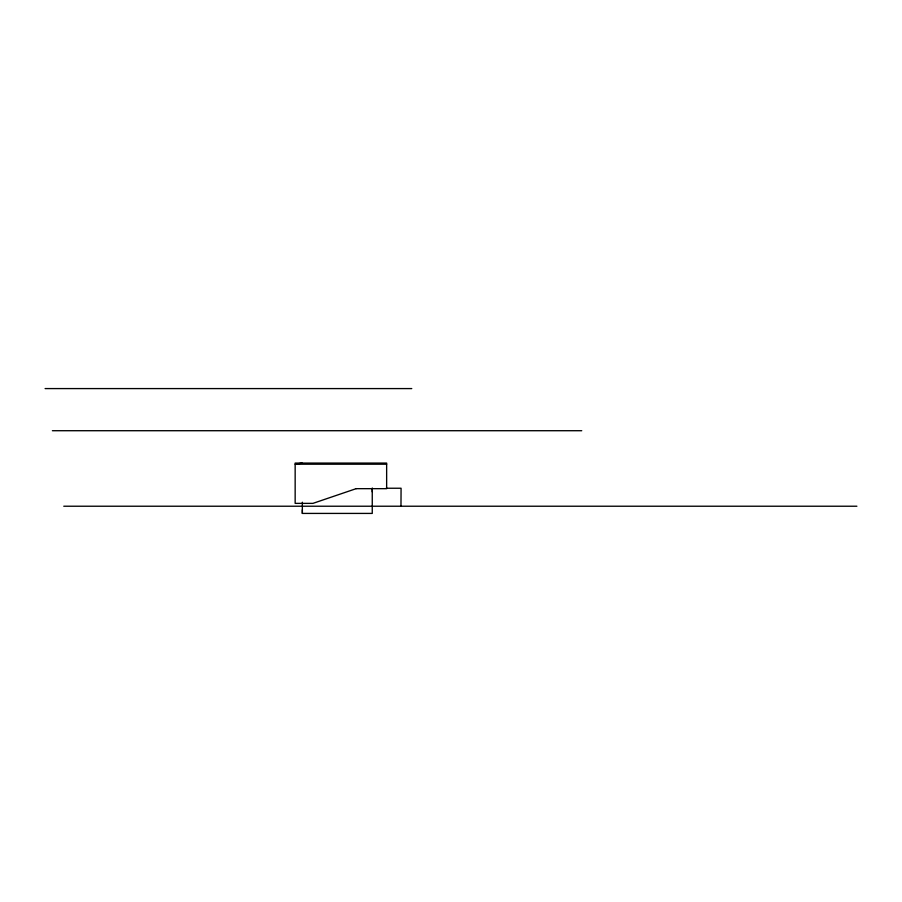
<?xml version="1.0" encoding="UTF-8"?>
<svg xmlns="http://www.w3.org/2000/svg" width="902" height="902" viewBox="0 0 902 902"><rect width="100%" height="100%" fill="white"/><g stroke="black" fill="none" stroke-linecap="round" stroke-linejoin="round"><path stroke-width="1.35" d="M372.255 491.838L372.255 488.241L372.255 513.418L302.35 513.418L302.35 509.822M302.147 463.076L295.157 464.203L386.642 464.203M45.1 388.582L411.763 388.582M52.395 430.716L581.734 430.716M386.18 488.241L401.074 488.241L400.973 506.225M63.771 506.225L856.9 506.225M302.35 502.222L302.35 513.418M356.143 488.67L312.938 503.372L295.157 503.372L295.157 463.076L386.642 463.076L386.642 488.67L356.143 488.67"/></g></svg>
